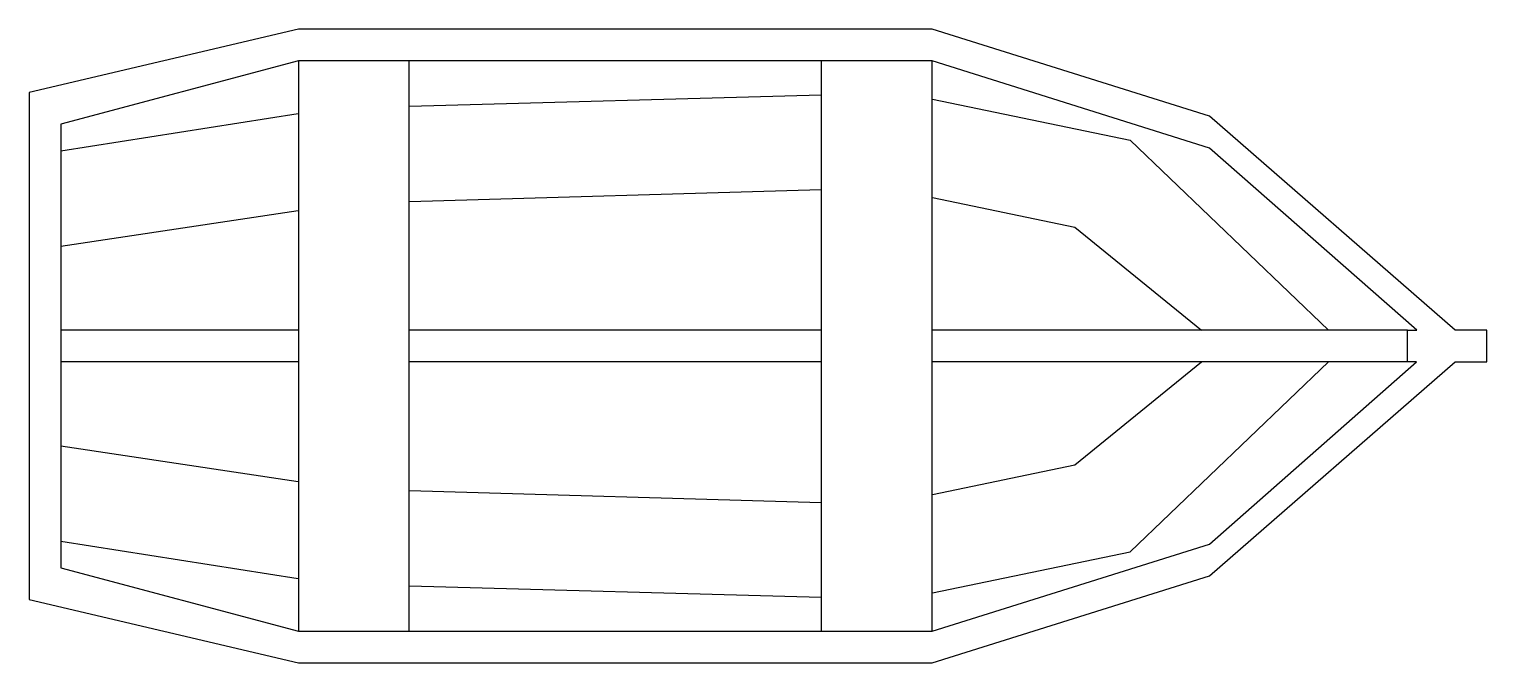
# Model space of a CAD drawing. Header units: millimetres. Extents: x -2211.81 to -2207.69, y 1606.85 to 1608.64.
import ezdxf

# ---------------------------------------------------------------- set-up
doc = ezdxf.new("R2010")
doc.units = ezdxf.units.MM
doc.header["$LTSCALE"] = 10
doc.layers.add('Embarcações', color=2, linetype='Continuous')

msp = doc.modelspace()

# ---------------------------------------------------------------- linework, layer by layer
at = {"layer": 'Embarcações'}
for p, q in [((-2211.0472, 1608.5508), (-2211.0472, 1606.9387)), ((-2210.7339, 1606.9387), (-2210.7339, 1608.5508)), ((-2209.5699, 1608.5508), (-2209.5699, 1606.9387)), ((-2209.2561, 1606.9387), (-2209.2561, 1608.5508)), ((-2210.7334, 1608.4224), (-2209.5703, 1608.4547)), ((-2209.2557, 1608.4423), (-2208.6966, 1608.3267)), ((-2211.7185, 1608.2961), (-2211.0476, 1608.402)), ((-2208.6966, 1608.3267), (-2208.1367, 1607.7893)), ((-2210.7334, 1608.1528), (-2209.5703, 1608.1873)), ((-2209.2557, 1608.1643), (-2208.8531, 1608.0806)), ((-2211.7185, 1608.0266), (-2211.0476, 1608.1273)), ((-2208.8531, 1608.0806), (-2208.4951, 1607.7893)), ((-2211.0472, 1607.7893), (-2211.7189, 1607.7893)), ((-2209.5699, 1607.7893), (-2210.7339, 1607.7893)), ((-2207.9131, 1607.7893), (-2209.2561, 1607.7893)), ((-2211.0472, 1607.7001), (-2211.7189, 1607.7001)), ((-2209.5699, 1607.7001), (-2210.7339, 1607.7001)), ((-2207.9131, 1607.7001), (-2209.2561, 1607.7001)), ((-2208.8531, 1607.4089), (-2208.4951, 1607.7001)), ((-2208.6966, 1607.1627), (-2208.1367, 1607.7001)), ((-2211.7185, 1607.4628), (-2211.0476, 1607.3621)), ((-2209.2557, 1607.3251), (-2208.8531, 1607.4089)), ((-2210.7334, 1607.3366), (-2209.5703, 1607.3021)), ((-2211.7185, 1607.1933), (-2211.0476, 1607.0875)), ((-2209.2557, 1607.0471), (-2208.6966, 1607.1627)), ((-2210.7334, 1607.067), (-2209.5703, 1607.0347))]:
    msp.add_line(p, q, dxfattribs=at)
for points in [[(-2211.8082, 1607.0284), (-2211.0472, 1606.8494), (-2209.2561, 1606.8494), (-2208.4726, 1607.0955), (-2207.7788, 1607.7001), (-2207.6891, 1607.7001), (-2207.6891, 1607.7893), (-2207.7788, 1607.7893), (-2208.4726, 1608.3939), (-2209.2561, 1608.64), (-2211.0472, 1608.64), (-2211.8082, 1608.4611)], [(-2211.7189, 1607.1181), (-2211.0472, 1606.9387), (-2209.2561, 1606.9387), (-2208.4726, 1607.1852), (-2207.8876, 1607.7001), (-2207.9131, 1607.7001), (-2207.9131, 1607.7893), (-2207.8872, 1607.7893), (-2208.4726, 1608.3042), (-2209.2561, 1608.5508), (-2211.0472, 1608.5508), (-2211.7189, 1608.3714)]]:
    msp.add_lwpolyline(points, close=True, dxfattribs=at)

doc.saveas('drawing.dxf')
